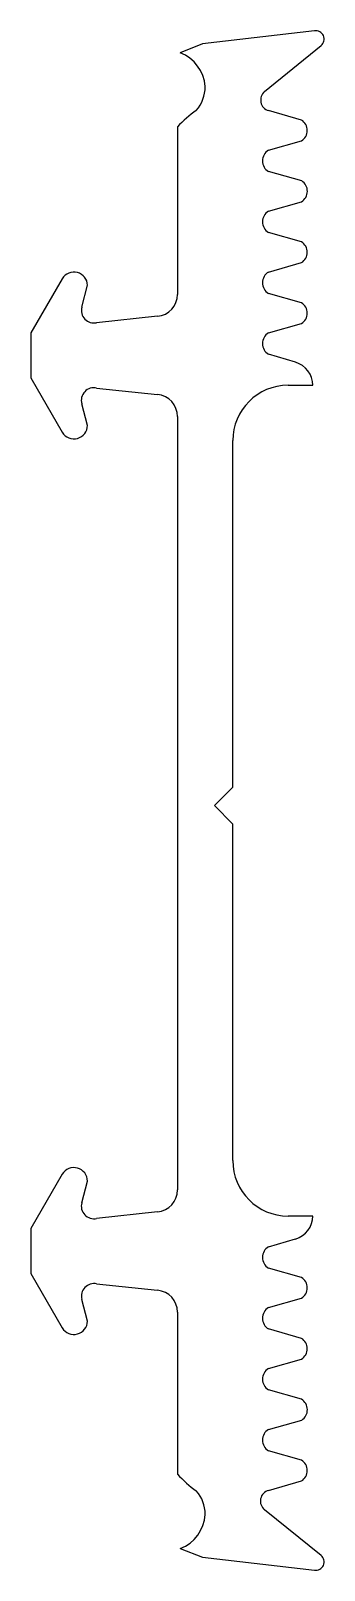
# Model space of a CAD drawing. Extents: x 8664.5 to 8675.1, y 21789.1 to 21844.7.
import ezdxf

# ---------------------------------------------------------------- set-up
doc = ezdxf.new("R2010")
doc.units = 0
doc.layers.get('0').update_dxf_attribs({"linetype": 'CONTINUOUS'})

msp = doc.modelspace()

# ---------------------------------------------------------------- linework, layer by layer
at = {"linetype": 'CONTINUOUS'}
for p, q in [((8674.74, 21844.66), (8670.7, 21844.19)), ((8670.7, 21844.19), (8669.89, 21843.87)), ((8672.94, 21842.47), (8674.98, 21844.13)), ((8674.27, 21841.44), (8673.08, 21841.78)), ((8669.79, 21841.19), (8669.79, 21835.14)), ((8673.08, 21840.35), (8674.27, 21840.69)), ((8674.28, 21839.24), (8673.08, 21839.58)), ((8673.08, 21838.15), (8674.27, 21838.49)), ((8674.27, 21837.04), (8673.08, 21837.38)), ((8673.08, 21835.95), (8674.27, 21836.29)), ((8665.63, 21835.71), (8664.49, 21833.75)), ((8666.33, 21834.68), (8666.54, 21835.47)), ((8674.27, 21834.84), (8673.08, 21835.18)), ((8669.07, 21834.35), (8666.87, 21834.12)), ((8673.08, 21833.75), (8674.27, 21834.09)), ((8664.49, 21833.75), (8664.49, 21832.13)), ((8674.06, 21832.69), (8673.08, 21832.98)), ((8664.49, 21832.13), (8665.63, 21830.16)), ((8666.87, 21831.76), (8669.07, 21831.53)), ((8673.79, 21831.86), (8674.68, 21831.86)), ((8666.54, 21830.41), (8666.33, 21831.19)), ((8669.79, 21830.73), (8669.79, 21802.79)), ((8671.79, 21817.34), (8671.79, 21829.86)), ((8671.13, 21816.68), (8671.79, 21817.34)), ((8671.79, 21816.01), (8671.13, 21816.68)), ((8671.79, 21803.85), (8671.79, 21816.01)), ((8665.63, 21803.36), (8664.49, 21801.4)), ((8666.33, 21802.33), (8666.54, 21803.11)), ((8669.07, 21802), (8666.87, 21801.76)), ((8674.68, 21801.85), (8673.79, 21801.85)), ((8664.49, 21801.4), (8664.49, 21799.77)), ((8673.08, 21800.74), (8674.06, 21801.02)), ((8664.49, 21799.77), (8665.63, 21797.81)), ((8674.27, 21799.63), (8673.08, 21799.97)), ((8666.87, 21799.4), (8669.07, 21799.17)), ((8666.54, 21798.05), (8666.33, 21798.84)), ((8669.79, 21798.38), (8669.79, 21792.53)), ((8673.08, 21798.54), (8674.27, 21798.88)), ((8674.27, 21797.43), (8673.08, 21797.77)), ((8673.08, 21796.34), (8674.27, 21796.68)), ((8674.27, 21795.23), (8673.08, 21795.57)), ((8673.08, 21794.14), (8674.28, 21794.48)), ((8674.27, 21793.03), (8673.08, 21793.37)), ((8673.08, 21791.94), (8674.27, 21792.28)), ((8674.98, 21789.59), (8672.94, 21791.24)), ((8669.89, 21789.84), (8670.7, 21789.53)), ((8670.7, 21789.53), (8674.74, 21789.06))]:
    msp.add_line(p, q, dxfattribs=at)
for centre, radius, start, end in [((8674.793, 21844.365), 0.3, 308.5077, 100.2172), ((8669.393, 21842.561), 1.4, 3.6343, 69.1985), ((8669.56, 21842.618), 1.23, 317.6887, 1.4915), ((8673.196, 21842.163), 0.4, 129.8182, 253.1209), ((8672.713, 21838.563), 3.93, 124.7983, 138.049), ((8674.04, 21841.065), 0.44, 301.5403, 58.4597), ((8673.313, 21839.965), 0.45, 121.1788, 238.8212), ((8674.045, 21838.868), 0.44, 300.7681, 57.7041), ((8673.313, 21837.765), 0.45, 121.1788, 238.8212), ((8674.04, 21836.665), 0.44, 301.5403, 58.4597), ((8666.05, 21835.458), 0.49, 1.4195, 149.0314), ((8673.313, 21835.565), 0.45, 121.1788, 238.8212), ((8668.99, 21835.146), 0.8, 275.7376, 359.5708), ((8666.777, 21834.57), 0.46, 166.2228, 281.694), ((8674.04, 21834.465), 0.44, 301.5403, 58.4597), ((8673.313, 21833.365), 0.45, 121.1788, 238.8212), ((8673.81, 21831.857), 0.87, 0.2179, 73.3007), ((8666.774, 21831.31), 0.46, 77.9591, 195.1372), ((8673.79, 21829.86), 2, 90, 180), ((8668.99, 21830.734), 0.8, 359.7129, 84.2616), ((8666.05, 21830.412), 0.49, 211.0014, 359.7218), ((8666.05, 21803.108), 0.49, 0.2782, 148.9986), ((8673.79, 21803.85), 2, 180, 270), ((8666.774, 21802.21), 0.46, 164.8628, 282.0409), ((8668.99, 21802.796), 0.8, 275.7376, 359.5708), ((8673.81, 21801.853), 0.87, 286.6993, 359.7821), ((8673.313, 21800.355), 0.45, 121.1788, 238.8212), ((8674.04, 21799.255), 0.44, 301.5403, 58.4597), ((8666.777, 21798.95), 0.46, 78.306, 193.7772), ((8668.99, 21798.374), 0.8, 0.4292, 84.2624), ((8673.313, 21798.155), 0.45, 121.1788, 238.8212), ((8666.05, 21798.062), 0.49, 210.9686, 358.5805), ((8674.04, 21797.055), 0.44, 301.5403, 58.4597), ((8673.313, 21795.955), 0.45, 121.1788, 238.8212), ((8674.045, 21794.852), 0.44, 302.2959, 59.2319), ((8673.313, 21793.755), 0.45, 121.1788, 238.8212), ((8674.04, 21792.655), 0.44, 301.5403, 58.4597), ((8672.736, 21795.131), 3.93, 221.4319, 234.7802), ((8669.57, 21791.096), 1.22, 358.7767, 42.4831), ((8673.187, 21791.555), 0.4, 105.5228, 231.8574), ((8669.392, 21791.149), 1.4, 290.8283, 356.7853), ((8674.793, 21789.355), 0.3, 259.7828, 51.4923)]:
    msp.add_arc(centre, radius, start, end, dxfattribs=at)

doc.saveas('drawing.dxf')
